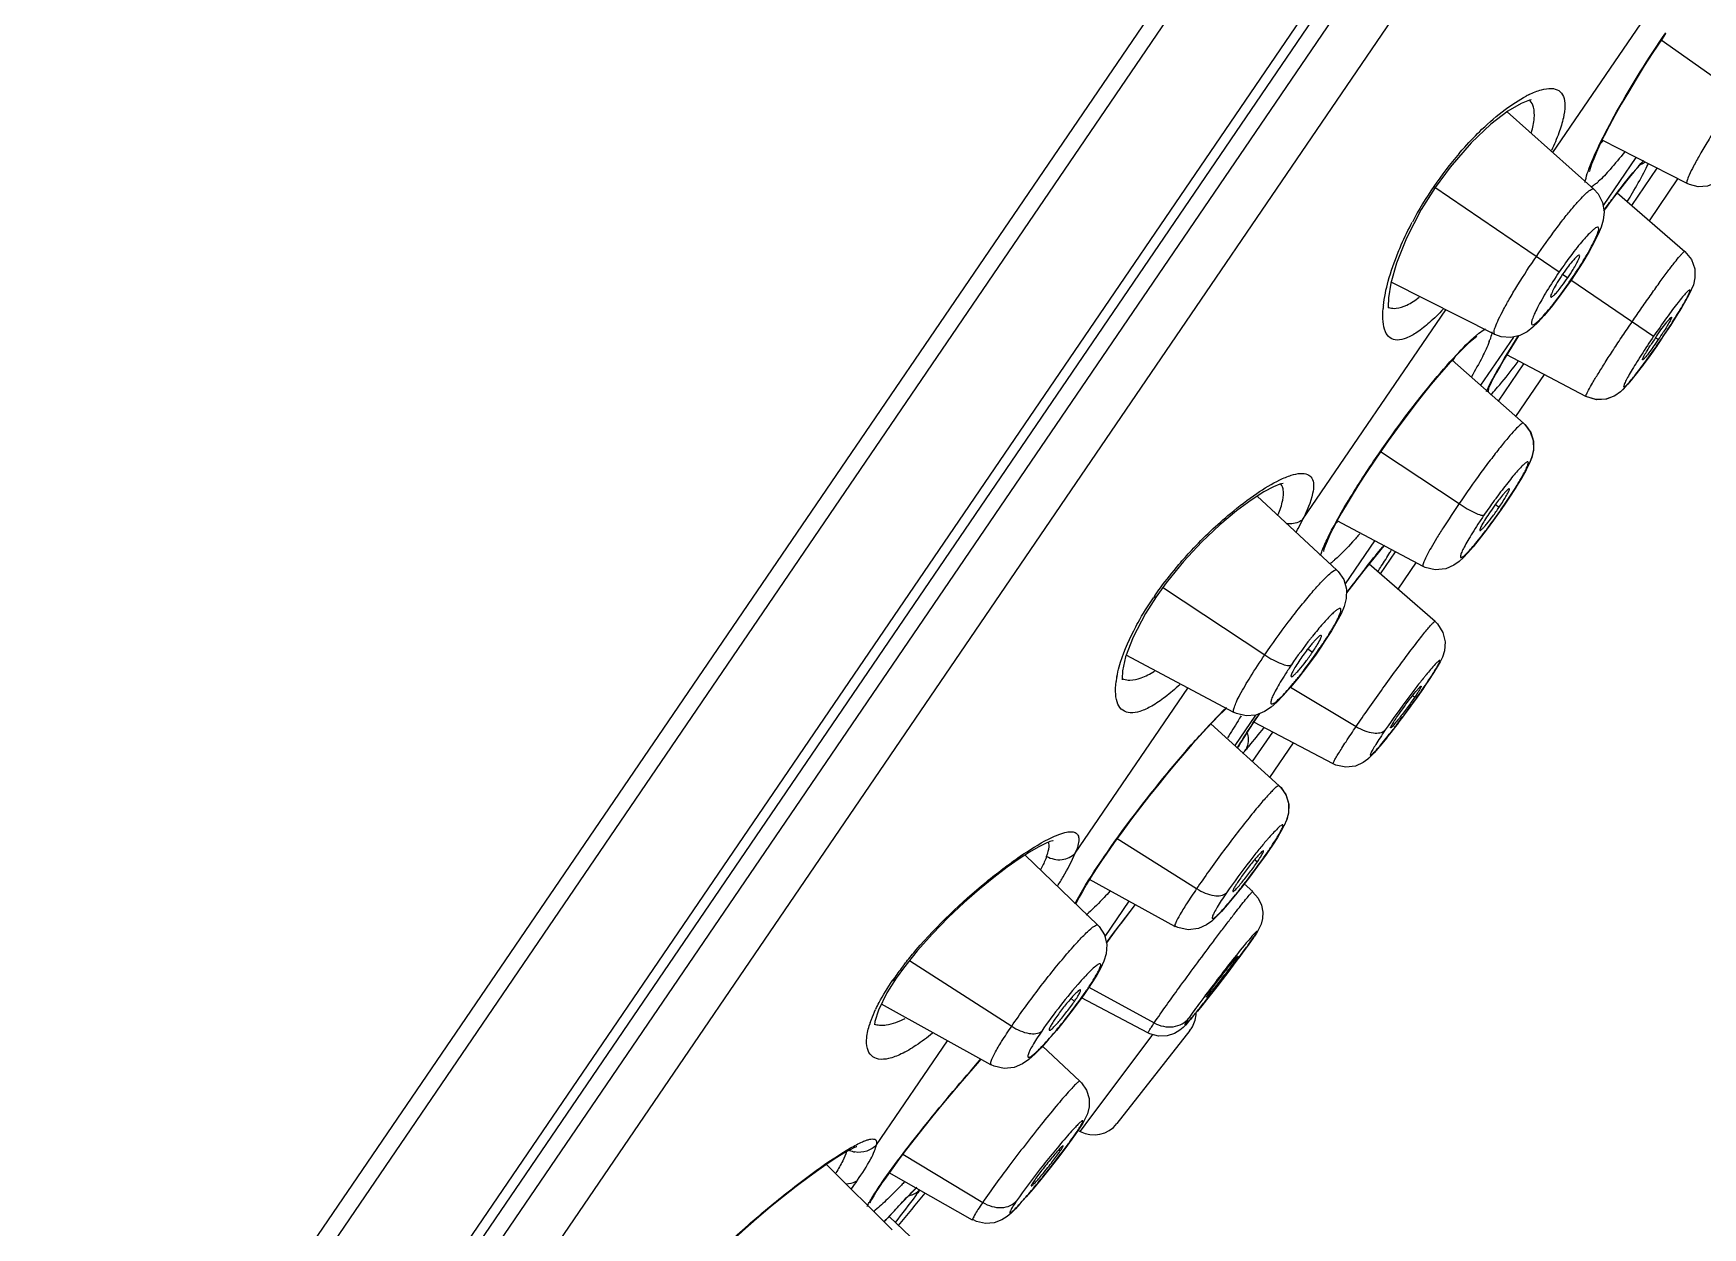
# Model space of a CAD drawing. Extents: x 0 to 1693, y 0 to 1240.
# Drawn here: x 201.47 to 229.93, y 627.68 to 648.04 of the extents above; entities that cross this region are included whole.
import ezdxf

# ---------------------------------------------------------------- set-up
doc = ezdxf.new("R2010")
doc.units = 0
doc.header["$LTSCALE"] = 14
doc.header["$MEASUREMENT"] = 0
doc.layers.add('DEF_LAYER_ASSEM_MEMBER', color=7, linetype='CONTINUOUS')

msp = doc.modelspace()

# ---------------------------------------------------------------- linework, layer by layer
at = {"layer": 'DEF_LAYER_ASSEM_MEMBER', "color": 9, "linetype": 'Continuous'}
for p, q in [((200.548, 615.22), (244.396, 679.564)), ((199.857, 617.545), (241.979, 679.357)), ((241.171, 678.677), (198.019, 615.369)), ((201.782, 616.233), (243.905, 678.045)), ((244.342, 677.207), (202.722, 616.133)), ((227.377, 646.01), (229.811, 649.581)), ((229.222, 647.932), (230.539, 647.01)), ((228.793, 645.93), (228.233, 645.108)), ((225.348, 645.432), (227.486, 643.975)), ((227.545, 643.935), (227.632, 643.876)), ((227.686, 643.839), (229.096, 642.878)), ((223.118, 639.759), (225.552, 643.332)), ((226.705, 642.866), (226.145, 642.044)), ((229.129, 642.856), (229.178, 642.822)), ((229.207, 642.802), (229.208, 642.802)), ((224.439, 640.913), (225.779, 640.024)), ((224.354, 640.793), (224.363, 640.799)), ((226.398, 640.007), (226.461, 639.962)), ((226.555, 640.011), (226.561, 640.016)), ((224.337, 639.392), (223.835, 638.655)), ((224.151, 638.885), (224.17, 638.909)), ((220.723, 638.599), (222.467, 637.445)), ((220.615, 638.436), (220.569, 638.42)), ((223.203, 637.548), (223.279, 637.489)), ((223.412, 637.569), (223.424, 637.579)), ((219.236, 634.063), (221.155, 636.88)), ((222.907, 636.895), (224.025, 636.223)), ((225.199, 636.921), (225.209, 636.934)), ((224.988, 636.751), (225.023, 636.724)), ((222.31, 636.416), (221.958, 635.9)), ((219.95, 634.313), (221.305, 633.459)), ((222.532, 634.107), (222.547, 634.125)), ((219.704, 633.969), (219.719, 633.991)), ((219.704, 633.969), (219.723, 633.99)), ((222.293, 633.953), (222.34, 633.915)), ((220.15, 633.247), (219.74, 632.645)), ((219.767, 632.537), (219.855, 632.654)), ((219.855, 632.654), (219.89, 632.7)), ((219.89, 632.7), (219.982, 632.823)), ((222.265, 632.615), (222.282, 632.638)), ((216.41, 632.234), (218.152, 631.113)), ((221.97, 632.269), (221.98, 632.26)), ((216.116, 631.886), (216.182, 631.931)), ((219.466, 631.777), (220.581, 631.168)), ((221.808, 631.995), (221.818, 632.007)), ((219.165, 631.587), (219.223, 631.537)), ((219.43, 631.725), (219.45, 631.748)), ((220.478, 630.863), (220.542, 630.95)), ((220.542, 630.95), (220.558, 630.97)), ((215.846, 629.089), (217.056, 630.865)), ((219.467, 629.514), (220.478, 630.863)), ((219.357, 629.368), (219.467, 629.514)), ((219.252, 629.295), (219.274, 629.323)), ((219.32, 629.318), (219.357, 629.368)), ((216.296, 628.93), (217.658, 628.108)), ((218.964, 629), (218.981, 628.985)), ((215.913, 628.406), (215.941, 628.44)), ((215.979, 627.776), (216.014, 627.815))]:
    msp.add_line(p, q, dxfattribs=at)
at = {"layer": 'DEF_LAYER_ASSEM_MEMBER', "color": 7, "linetype": 'Continuous'}
for p, q in [((200.902, 615.435), (244.326, 679.156)), ((226.597, 646.705), (228.075, 645.388)), ((226.323, 646.495), (225.986, 646.176)), ((225.986, 646.176), (225.628, 645.764)), ((229.665, 645.484), (228.218, 646.225)), ((225.628, 645.764), (225.372, 645.416)), ((228.723, 645.11), (229.155, 645.745)), ((225.372, 645.416), (225.134, 645.038)), ((229.024, 644.85), (229.51, 645.563)), ((228.475, 645.324), (229.63, 644.326)), ((225.134, 645.038), (224.883, 644.552)), ((227.889, 644.145), (227.764, 643.949)), ((226.387, 642.91), (224.62, 643.804)), ((227.612, 643.727), (227.476, 643.54)), ((227.688, 643.837), (227.612, 643.727)), ((227.764, 643.949), (227.688, 643.837)), ((229.267, 642.889), (229.208, 642.802)), ((229.381, 643.062), (229.267, 642.889)), ((229.154, 642.723), (229.029, 642.545)), ((229.208, 642.802), (229.149, 642.715)), ((225.66, 642.471), (226.879, 641.396)), ((226.45, 641.774), (226.882, 642.409)), ((227.943, 641.852), (226.592, 642.562)), ((228.923, 642.4), (228.818, 642.26)), ((229.035, 642.553), (228.918, 642.392)), ((226.748, 641.511), (227.234, 642.224)), ((228.662, 642.067), (228.593, 641.991)), ((228.736, 642.156), (228.658, 642.062)), ((228.823, 642.267), (228.732, 642.15)), ((224.416, 640.876), (224.363, 640.799)), ((224.329, 640.749), (224.202, 640.558)), ((224.363, 640.799), (224.329, 640.749)), ((226.921, 640.594), (226.841, 640.453)), ((226.746, 640.298), (226.629, 640.117)), ((226.844, 640.458), (226.744, 640.295)), ((222.339, 640.153), (223.697, 638.891)), ((226.561, 640.016), (226.496, 639.922)), ((226.63, 640.119), (226.561, 640.016)), ((225.166, 638.951), (223.701, 639.731)), ((226.367, 639.74), (226.24, 639.57)), ((226.496, 639.922), (226.367, 639.74)), ((224.42, 639.214), (224.154, 638.886)), ((224.499, 639.306), (224.42, 639.214)), ((224.441, 638.827), (224.696, 639.201)), ((221.084, 639.04), (220.786, 638.674)), ((224.154, 638.886), (223.858, 638.505)), ((224.244, 638.997), (225.374, 638.021)), ((224.742, 638.567), (225.056, 639.027)), ((225.166, 638.951), (225.166, 638.951)), ((220.786, 638.674), (220.615, 638.436)), ((220.615, 638.436), (220.433, 638.149)), ((220.433, 638.149), (220.222, 637.746)), ((223.341, 637.46), (223.193, 637.256)), ((223.424, 637.579), (223.341, 637.46)), ((223.493, 637.682), (223.424, 637.579)), ((221.942, 636.461), (220.105, 637.439)), ((223.193, 637.256), (223.047, 637.067)), ((225.173, 636.88), (225.063, 636.724)), ((225.209, 636.934), (225.168, 636.873)), ((225.068, 636.731), (224.953, 636.571)), ((221.81, 636.531), (221.775, 636.499)), ((221.944, 636.462), (221.943, 636.463)), ((224.847, 636.426), (224.735, 636.278)), ((224.958, 636.578), (224.843, 636.421)), ((221.55, 636.271), (222.713, 635.214)), ((222.26, 635.626), (222.602, 636.128)), ((223.632, 635.586), (222.278, 636.298)), ((224.545, 636.032), (224.46, 635.927)), ((224.638, 636.15), (224.542, 636.028)), ((224.739, 636.283), (224.634, 636.146)), ((222.555, 635.357), (222.954, 635.943)), ((224.332, 635.777), (224.276, 635.718)), ((224.392, 635.846), (224.33, 635.775)), ((224.463, 635.93), (224.39, 635.843)), ((224.276, 635.718), (224.22, 635.665)), ((222.682, 634.332), (222.596, 634.199)), ((222.749, 634.443), (222.681, 634.33)), ((218.381, 634.032), (219.619, 632.836)), ((219.762, 634.047), (219.723, 633.99)), ((222.547, 634.125), (222.478, 634.026)), ((222.596, 634.198), (222.547, 634.125)), ((219.695, 633.949), (219.592, 633.794)), ((219.723, 633.99), (219.695, 633.949)), ((222.344, 633.84), (222.206, 633.654)), ((222.478, 634.026), (222.344, 633.84)), ((220.936, 632.814), (219.48, 633.617)), ((222.07, 633.478), (221.942, 633.319)), ((222.206, 633.654), (222.07, 633.478)), ((222.116, 633.538), (222.263, 633.411)), ((220.26, 633.187), (219.93, 632.754)), ((221.942, 633.319), (221.828, 633.183)), ((222.258, 633.406), (222.259, 633.406)), ((219.93, 632.754), (219.767, 632.536)), ((220.936, 632.814), (220.937, 632.813)), ((222.282, 632.638), (222.261, 632.608)), ((216.543, 632.401), (216.307, 632.105)), ((222.08, 632.357), (221.93, 632.156)), ((222.112, 632.4), (222.024, 632.28)), ((216.307, 632.105), (216.182, 631.931)), ((216.182, 631.931), (216.025, 631.681)), ((216.182, 631.931), (216.182, 631.931)), ((219.509, 631.836), (219.45, 631.748)), ((216.025, 631.681), (215.879, 631.385)), ((217.799, 630.452), (215.932, 631.491)), ((219.368, 631.63), (219.218, 631.425)), ((220.476, 630.998), (219.342, 631.595)), ((219.45, 631.748), (219.368, 631.63)), ((219.45, 631.748), (219.45, 631.748)), ((221.471, 631.561), (221.391, 631.462)), ((215.819, 631.192), (215.811, 631.136)), ((215.879, 631.385), (215.819, 631.192)), ((219.065, 631.226), (218.915, 631.042)), ((219.218, 631.425), (219.065, 631.226)), ((218.915, 631.042), (218.776, 630.879)), ((221.191, 631.039), (219.947, 629.452)), ((218.677, 630.771), (219.316, 630.176)), ((217.625, 630.548), (217.561, 630.475)), ((217.803, 630.457), (217.802, 630.458)), ((219.316, 630.176), (219.316, 630.176)), ((219.205, 629.224), (219.074, 629.045)), ((219.274, 629.324), (219.205, 629.224)), ((219.274, 629.323), (219.274, 629.324)), ((219.282, 629.338), (219.32, 629.318)), ((219.074, 629.045), (218.932, 628.857)), ((214.996, 628.757), (216.116, 627.638)), ((217.486, 627.808), (216.064, 628.615)), ((218.516, 628.339), (218.399, 628.201)), ((218.647, 628.497), (218.516, 628.339)), ((216.14, 627.95), (215.979, 627.775)), ((216.062, 627.866), (217.098, 626.885)), ((217.554, 627.785), (217.49, 627.815))]:
    msp.add_line(p, q, dxfattribs=at)
for points in [[(229.3, 648.044), (229.239, 647.953), (229.085, 647.72), (228.937, 647.489), (228.797, 647.263), (228.666, 647.044), (228.545, 646.837), (228.436, 646.642), (228.338, 646.461), (228.254, 646.297), (228.181, 646.149), (228.121, 646.019), (228.074, 645.907), (228.037, 645.814), (228.013, 645.742), (228, 645.694), (227.998, 645.687)], [(227.002, 646.914), (227.01, 646.913), (226.978, 646.906), (226.835, 646.849), (226.612, 646.717), (226.323, 646.495)], [(230.764, 646.185), (230.64, 646.012), (230.528, 645.864), (230.43, 645.742), (230.342, 645.645), (230.258, 645.566), (230.152, 645.493), (230.012, 645.44), (229.858, 645.429), (229.706, 645.465), (229.665, 645.484)], [(228.905, 645.838), (228.905, 645.838), (228.891, 645.825), (228.861, 645.794), (228.818, 645.748), (228.765, 645.687), (228.704, 645.613), (228.633, 645.527), (228.555, 645.428), (228.469, 645.317), (228.375, 645.193), (228.274, 645.058), (228.246, 645.021)], [(228.076, 645.388), (228.15, 645.306), (228.225, 645.157), (228.25, 645.001), (228.236, 644.86), (228.201, 644.742), (228.152, 644.622), (228.084, 644.485), (227.996, 644.325), (227.889, 644.145)], [(224.883, 644.552), (224.713, 644.128), (224.615, 643.785), (224.574, 643.534), (224.572, 643.38), (224.575, 643.357)], [(229.63, 644.327), (229.741, 644.189), (229.798, 644.029), (229.801, 643.876), (229.773, 643.757), (229.738, 643.671), (229.696, 643.584), (229.64, 643.484), (229.57, 643.363), (229.483, 643.222), (229.381, 643.062)], [(227.476, 643.54), (227.349, 643.374), (227.232, 643.234), (227.129, 643.12), (227.036, 643.031), (226.939, 642.956), (226.815, 642.891), (226.662, 642.856), (226.495, 642.869), (226.387, 642.91)], [(226.079, 642.873), (226.084, 642.875), (226.082, 642.874), (226.052, 642.852), (226.002, 642.812), (225.937, 642.754), (225.859, 642.68), (225.77, 642.589), (225.669, 642.481), (225.557, 642.357), (225.436, 642.217), (225.306, 642.061), (225.168, 641.891), (225.024, 641.707), (224.875, 641.512), (224.722, 641.307), (224.569, 641.094), (224.416, 640.876)], [(226.791, 642.885), (226.719, 642.769), (226.628, 642.621), (226.547, 642.487), (226.477, 642.366), (226.416, 642.259), (226.365, 642.167), (226.325, 642.09), (226.296, 642.03), (226.278, 641.99), (226.275, 641.982)], [(228.598, 641.995), (228.531, 641.931), (228.433, 641.862), (228.293, 641.807), (228.123, 641.797), (227.943, 641.852)], [(228.282, 641.804), (228.112, 641.798), (227.943, 641.852)], [(228.593, 641.991), (228.526, 641.927), (228.425, 641.857), (228.282, 641.804)], [(226.879, 641.396), (226.912, 641.364), (227.001, 641.235), (227.047, 641.088), (227.048, 640.938), (227.02, 640.813), (226.977, 640.706)], [(226.879, 641.396), (226.903, 641.373), (226.994, 641.248), (227.044, 641.102), (227.049, 640.949), (227.022, 640.821), (226.979, 640.712), (226.918, 640.589)], [(222.782, 640.37), (222.779, 640.37), (222.726, 640.357), (222.615, 640.312), (222.448, 640.223), (222.235, 640.086), (221.982, 639.899)], [(224.202, 640.558), (224.082, 640.373), (223.971, 640.195), (223.869, 640.026), (223.777, 639.869), (223.697, 639.724), (223.628, 639.594), (223.572, 639.479), (223.528, 639.383), (223.496, 639.305), (223.476, 639.248), (223.467, 639.215), (223.466, 639.21)], [(221.982, 639.899), (221.699, 639.661), (221.394, 639.373), (221.084, 639.04)], [(226.24, 639.57), (226.123, 639.418), (226.018, 639.29), (225.928, 639.187), (225.852, 639.107), (225.779, 639.04), (225.692, 638.975), (225.551, 638.912), (225.371, 638.893), (225.199, 638.936), (225.166, 638.951)], [(223.698, 638.891), (223.72, 638.869), (223.815, 638.73), (223.86, 638.566), (223.855, 638.405), (223.819, 638.272), (223.767, 638.148), (223.696, 638.013), (223.605, 637.858), (223.493, 637.682)], [(225.369, 638.016), (225.412, 637.974), (225.505, 637.829), (225.543, 637.668), (225.531, 637.513), (225.495, 637.406), (225.456, 637.326), (225.408, 637.241), (225.344, 637.138)], [(220.222, 637.746), (220.094, 637.412), (220.041, 637.174), (220.036, 637.039), (220.038, 637.02)], [(223.047, 637.067), (222.909, 636.898), (222.782, 636.754), (222.672, 636.641), (222.573, 636.552), (222.464, 636.477), (222.315, 636.417), (222.147, 636.403), (221.984, 636.443), (221.944, 636.462)], [(225.344, 637.138), (225.26, 637.009), (225.209, 636.934)], [(221.775, 636.499), (221.686, 636.411), (221.586, 636.309), (221.477, 636.193), (221.358, 636.064), (221.231, 635.922), (221.096, 635.768), (220.955, 635.602), (220.809, 635.426), (220.658, 635.241), (220.504, 635.048), (220.35, 634.85), (220.197, 634.648), (220.046, 634.446), (219.9, 634.244), (219.762, 634.047)], [(222.376, 636.447), (222.279, 636.301), (222.195, 636.17), (222.122, 636.055)], [(222.122, 636.055), (222.061, 635.956), (222.013, 635.874), (222.004, 635.859)], [(224.144, 635.609), (224.015, 635.55), (223.85, 635.528), (223.681, 635.563), (223.632, 635.586)], [(224.277, 635.719), (224.221, 635.666), (224.142, 635.608)], [(222.713, 635.214), (222.745, 635.182), (222.833, 635.05), (222.876, 634.899), (222.872, 634.748), (222.84, 634.628), (222.798, 634.534)], [(222.713, 635.214), (222.736, 635.192), (222.826, 635.064), (222.873, 634.915), (222.874, 634.76), (222.842, 634.635), (222.8, 634.539), (222.747, 634.44)], [(218.853, 634.277), (218.857, 634.277), (218.851, 634.275), (218.803, 634.26), (218.719, 634.225), (218.602, 634.166), (218.456, 634.081), (218.28, 633.967), (218.077, 633.823), (217.85, 633.65), (217.603, 633.449), (217.342, 633.22), (217.072, 632.967), (216.802, 632.691), (216.543, 632.401)], [(219.592, 633.794), (219.501, 633.652), (219.423, 633.525), (219.357, 633.412), (219.304, 633.315), (219.262, 633.234), (219.245, 633.198)], [(221.828, 633.183), (221.729, 633.071), (221.643, 632.981), (221.565, 632.907), (221.473, 632.839), (221.336, 632.777), (221.161, 632.756), (220.985, 632.797), (220.94, 632.819)], [(222.259, 633.406), (222.355, 633.294), (222.409, 633.179), (222.432, 633.059), (222.427, 632.947), (222.403, 632.853), (222.374, 632.787)], [(219.619, 632.837), (219.643, 632.812), (219.733, 632.672), (219.774, 632.509), (219.764, 632.347), (219.725, 632.22), (219.672, 632.107), (219.601, 631.983), (219.509, 631.836)], [(222.261, 632.608), (222.193, 632.511), (222.08, 632.357)], [(222.374, 632.787), (222.349, 632.742), (222.324, 632.701), (222.291, 632.651), (222.282, 632.638)], [(222.258, 632.604), (222.252, 632.595), (222.173, 632.484)], [(221.93, 632.156), (221.835, 632.03), (221.74, 631.906), (221.647, 631.785)], [(221.647, 631.785), (221.556, 631.67), (221.471, 631.561)], [(221.391, 631.462), (221.318, 631.372), (221.254, 631.294), (221.199, 631.229), (221.153, 631.176), (221.113, 631.133), (221.074, 631.093), (221.02, 631.046)], [(221.02, 631.046), (220.929, 630.99), (220.801, 630.948), (220.657, 630.943), (220.51, 630.981), (220.476, 630.998)], [(218.776, 630.879), (218.652, 630.744), (218.544, 630.634), (218.445, 630.545), (218.338, 630.471), (218.193, 630.41), (218.023, 630.392), (217.855, 630.432), (217.803, 630.457)], [(217.561, 630.475), (217.417, 630.309), (217.269, 630.136), (217.117, 629.956), (216.964, 629.771), (216.809, 629.583), (216.656, 629.393), (216.506, 629.203), (216.361, 629.015), (216.223, 628.833), (216.096, 628.66)], [(219.316, 630.176), (219.343, 630.148), (219.428, 630.021), (219.471, 629.881), (219.472, 629.74), (219.443, 629.62), (219.406, 629.537), (219.364, 629.461)], [(219.364, 629.461), (219.307, 629.372), (219.274, 629.323)], [(215.51, 629.055), (215.512, 629.056), (215.502, 629.053), (215.459, 629.036), (215.388, 629), (215.29, 628.946), (215.169, 628.872), (215.026, 628.778), (214.862, 628.664), (214.678, 628.53), (214.477, 628.378), (214.262, 628.209), (214.036, 628.026), (213.803, 627.829), (213.564, 627.619), (213.323, 627.398), (213.085, 627.167), (212.857, 626.931)], [(216.096, 628.66), (215.981, 628.498), (215.941, 628.44)], [(218.932, 628.857), (218.787, 628.672), (218.647, 628.497)], [(215.941, 628.44), (215.924, 628.416), (215.854, 628.309)], [(216.525, 628.353), (216.495, 628.323), (216.444, 628.272), (216.383, 628.209)], [(215.763, 628.156), (215.739, 628.111), (215.731, 628.094)], [(215.854, 628.309), (215.801, 628.223), (215.763, 628.156)], [(216.383, 628.209), (216.311, 628.134), (216.23, 628.048), (216.14, 627.95)], [(218.399, 628.201), (218.299, 628.088), (218.215, 627.998), (218.143, 627.927)], [(218.143, 627.927), (218.073, 627.867), (217.982, 627.809), (217.854, 627.762), (217.708, 627.75), (217.554, 627.785)]]:
    msp.add_lwpolyline(points, dxfattribs=at)
at = {"layer": 'DEF_LAYER_ASSEM_MEMBER', "color": 9, "linetype": 'Continuous'}
for centre, radius, start, end in [((227.809, 645.298), 1.896, 116.7192, 117.7721), ((227.76, 645.394), 1.788, 116.1045, 116.7149), ((230.398, 642.008), 6.101, 139.2024, 145.86), ((226.016, 648.254), 3.014, 316.1383, 317.337), ((228.707, 646.169), 0.398, 297.4189, 306.8292), ((230.363, 641.997), 6.079, 145.59, 152.2636), ((227.467, 646.265), 1.014, 309.7281, 310.164), ((227.333, 646.423), 1.222, 310.2121, 312.178), ((226.293, 643.198), 1.816, 174.5524, 175.0737), ((226.387, 643.189), 1.91, 173.6447, 174.5492), ((225.119, 643.234), 1.256, 339.2357, 340.9457), ((223.016, 643.754), 2.959, 334.1377, 335.3454), ((225.891, 642.037), 0.398, 344.6126, 354.0422), ((234.827, 633.952), 10.435, 144.0578, 145.7245), ((234.521, 634.175), 10.056, 143.709, 144.0605), ((221.558, 641.947), 3.097, 313.2091, 313.9105), ((217.892, 643.326), 7.88, 328.3572, 328.7985), ((248.762, 619.454), 31.356, 141.7076, 142.5672), ((225.302, 635.21), 5.719, 145.4687, 145.8576), ((229.172, 633.069), 7.534, 141.4302, 141.8804), ((229.814, 632.569), 8.347, 141.8991, 145.6864), ((217.089, 641.878), 7.652, 325.7266, 325.846), ((221.433, 636.796), 1.513, 170.8414, 172.6783), ((221.559, 636.776), 1.641, 169.7222, 170.8509), ((240.644, 624.23), 21.978, 146.2841, 146.4403), ((226.709, 633.094), 5.461, 149.3853, 149.5975), ((217.691, 639.693), 5.897, 318.2458, 318.8158), ((216.169, 638.444), 7.7, 325.7263, 325.9139), ((287.273, 581.863), 84.41, 142.55189, 142.86374), ((217.59, 635.095), 2.776, 311.3461, 312.2372), ((217.394, 635.311), 3.068, 312.2251, 312.3919), ((220.464, 628.926), 5.259, 142.266, 144.9639), ((219.982, 629.266), 4.67, 144.9809, 145.8754), ((223.012, 628.591), 4.939, 137.1159, 138.3757), ((214.468, 635.107), 6.005, 325.7252, 326.0331), ((217.295, 630.645), 1.642, 161.2263, 162.1139), ((215.552, 629.376), 0.415, 246.3857, 259.4941), ((208.844, 633.047), 8.088, 324.4217, 325.6673), ((222.243, 624.095), 7.659, 145.4542, 145.7432), ((219.581, 625.252), 4.357, 134.3627, 135.3269), ((214.911, 629.107), 1.454, 307.5638, 308.9297), ((242.237, 603.913), 35.482, 137.3806, 137.6515)]:
    msp.add_arc(centre, radius, start, end, dxfattribs=at)
at = {"layer": 'DEF_LAYER_ASSEM_MEMBER', "color": 7, "linetype": 'Continuous'}
for centre, radius, start, end in [((224.865, 645.765), 3.35, 325.6863, 328.5427), ((224.866, 645.758), 3.345, 322.8799, 325.769), ((235.418, 638.592), 7.598, 145.8694, 146.9481), ((237.494, 637.193), 10.101, 145.6593, 145.9109), ((224.4, 646.079), 5.783, 325.7233, 327.198), ((224.417, 646.067), 5.762, 324.1022, 325.7291), ((229.924, 637.415), 4.378, 143.5546, 145.7033), ((219.553, 629.761), 0.5, 242.2373, 321.8495), ((138.73, 691.326), 100.26, 320.6185, 321.02684)]:
    msp.add_arc(centre, radius, start, end, dxfattribs=at)
at = {"layer": 'DEF_LAYER_ASSEM_MEMBER', "color": 9, "linetype": 'Continuous'}
for points, start_tangent, end_tangent in [([(185.492, 632.363), (187.488, 635.315), (189.708, 638.704), (192.129, 642.464), (194.811, 646.469), (197.772, 650.606), (200.978, 654.791), (204.348, 658.971), (207.795, 663.101), (214.664, 670.973), (221.094, 677.945), (230.59, 687.88)], (0.544815, 0.838556), (0.694865, 0.71914)), ([(221.884, 680.916), (212.408, 670.963), (203.434, 660.578), (199.137, 655.232), (195.015, 649.75), (191.138, 644.083), (187.523, 638.239)], (-0.70516, -0.709048), (-0.509047, -0.860738)), ([(227.978, 645.691), (228.162, 646.125), (228.465, 646.704), (229.303, 648.054)], (0.324383, 0.945926), (0.562885, 0.826535)), ([(226.169, 646.408), (226.567, 646.746), (226.925, 646.975)], (0.723808, 0.690001), (0.884861, 0.465856)), ([(226.973, 647), (227.183, 647.082), (227.354, 647.105), (227.48, 647.067), (227.557, 646.969), (227.582, 646.813), (227.557, 646.605), (227.48, 646.349), (227.355, 646.048)], (0.89801, 0.439975), (-0.420288, -0.907391)), ([(227.047, 646.785), (227.035, 646.822), (226.975, 646.911)], (-0.26672, 0.963774), (-0.731923, 0.681387)), ([(230.539, 647.01), (230.183, 646.467), (230.023, 646.209), (229.885, 645.975), (229.776, 645.778), (229.701, 645.626), (229.663, 645.525), (229.659, 645.497), (229.665, 645.484)], (-0.563198, -0.826322), (0.889601, -0.456739)), ([(227.014, 646.354), (227.061, 646.598), (227.047, 646.785)], (0.273499, 0.961872), (-0.26672, 0.963774)), ([(225.78, 645.997), (225.877, 646.106), (226.169, 646.408)], (0.652002, 0.758217), (0.723808, 0.690001)), ([(228.603, 646.023), (228.353, 645.723), (228.153, 645.517)], (-0.621742, -0.783222), (-0.741652, -0.670785)), ([(228.248, 645.026), (228.405, 645.236), (228.793, 645.725)], (0.594455, 0.804129), (0.648736, 0.761013)), ([(228.793, 645.725), (228.832, 645.77), (228.931, 645.877)], (0.648736, 0.761013), (0.706724, 0.70749)), ([(228.93, 645.668), (228.954, 645.714), (229.01, 645.83)], (0.464593, 0.885525), (0.395079, 0.918647)), ([(227.929, 645.499), (227.935, 645.538), (227.978, 645.691)], (0.098955, 0.995092), (0.324383, 0.945926)), ([(228.116, 645.485), (228.093, 645.466), (228.032, 645.426)], (-0.769111, -0.639115), (-0.874263, -0.485452)), ([(228.653, 645.183), (228.736, 645.322), (228.93, 645.668)], (0.516722, 0.856153), (0.464593, 0.885525)), ([(227.098, 644.24), (227.433, 644.71), (227.59, 644.915), (227.734, 645.09), (227.858, 645.23), (227.96, 645.329), (228.034, 645.384), (228.075, 645.388)], (0.562882, 0.826537), (0.759969, -0.649959)), ([(224.741, 644.311), (224.794, 644.437), (224.981, 644.825)], (0.377339, 0.926075), (0.467365, 0.884064)), ([(227.686, 643.839), (227.895, 644.163), (227.984, 644.313), (228.057, 644.447), (228.112, 644.561), (228.147, 644.649), (228.157, 644.682), (228.16, 644.708), (228.152, 644.737), (228.121, 644.733), (228.07, 644.698), (228.001, 644.634), (227.915, 644.541), (227.818, 644.424), (227.711, 644.288), (227.486, 643.975)], (0.563141, 0.826361), (-0.563138, -0.826363)), ([(224.489, 643.401), (224.572, 643.818), (224.741, 644.311)], (0.11061, 0.993864), (0.377339, 0.926075)), ([(228.731, 643.127), (228.896, 643.368), (229.058, 643.599), (229.209, 643.81), (229.344, 643.993), (229.457, 644.14), (229.544, 644.247), (229.577, 644.284), (229.603, 644.31), (229.62, 644.325), (229.63, 644.327)], (0.562511, 0.82679), (0.761827, -0.647781)), ([(226.387, 642.91), (226.376, 642.95), (226.399, 643.039), (226.454, 643.17), (226.539, 643.337), (226.649, 643.534), (226.782, 643.756), (227.098, 644.24)], (-0.885003, 0.465586), (0.563776, 0.825928)), ([(227.486, 643.975), (227.277, 643.652), (227.189, 643.502), (227.117, 643.369), (227.062, 643.256), (227.027, 643.167), (227.013, 643.107), (227.021, 643.077), (227.051, 643.08), (227.073, 643.093), (227.101, 643.114), (227.17, 643.178), (227.255, 643.271), (227.354, 643.388), (227.461, 643.526), (227.686, 643.839)], (-0.563138, -0.826363), (0.563141, 0.826361)), ([(224.706, 643.356), (224.888, 643.411), (225.1, 643.545)], (0.995654, 0.093129), (0.795194, 0.606355)), ([(229.207, 642.802), (229.419, 643.122), (229.511, 643.268), (229.589, 643.398), (229.65, 643.506), (229.693, 643.589), (229.715, 643.644), (229.715, 643.667), (229.707, 643.667), (229.694, 643.659), (229.675, 643.643), (229.652, 643.62), (229.59, 643.55), (229.512, 643.453), (229.419, 643.333), (229.316, 643.193), (229.096, 642.878)], (0.563138, 0.826363), (-0.56314, -0.826362)), ([(225.509, 643.339), (225.274, 643.112), (225.063, 642.946), (224.878, 642.846), (224.724, 642.814), (224.604, 642.851), (224.523, 642.956), (224.483, 643.126), (224.484, 643.354)], (-0.691238, -0.722627), (0.085846, 0.996308)), ([(224.567, 643.377), (224.598, 643.365), (224.706, 643.356)], (0.902351, -0.431002), (0.995654, 0.093129)), ([(224.354, 640.793), (225.304, 642.067), (225.733, 642.561), (226.07, 642.891)], (0.562997, 0.826459), (0.762135, 0.647418)), ([(226.07, 642.891), (226.116, 642.929), (226.23, 643.006)], (0.762135, 0.647418), (0.892551, 0.450947)), ([(226.338, 642.954), (226.335, 642.928), (226.307, 642.824)], (-0.058449, -0.99829), (-0.325834, -0.945427)), ([(226.337, 642.122), (226.423, 642.277), (226.787, 642.882)], (0.471565, 0.881831), (0.531003, 0.84737)), ([(227.943, 641.852), (227.942, 641.861), (227.948, 641.883), (227.963, 641.916), (227.986, 641.96), (228.053, 642.08), (228.15, 642.239), (228.271, 642.432), (228.411, 642.65), (228.567, 642.885), (228.731, 643.127)], (-0.881899, 0.471439), (0.563297, 0.826255)), ([(229.096, 642.878), (228.884, 642.558), (228.791, 642.411), (228.713, 642.281), (228.651, 642.173), (228.609, 642.09), (228.596, 642.059), (228.588, 642.036), (228.585, 642.021), (228.588, 642.013), (228.61, 642.023), (228.653, 642.063), (228.714, 642.133), (228.793, 642.23), (228.885, 642.35), (228.987, 642.489), (229.207, 642.802)], (-0.56314, -0.826362), (0.563138, 0.826363)), ([(226.294, 642.789), (226.176, 642.528), (225.989, 642.187)], (-0.353903, -0.935282), (-0.501665, -0.865062)), ([(226.436, 642.009), (226.511, 642.097), (226.789, 642.448)], (0.655117, 0.755527), (0.607851, 0.794051)), ([(226.244, 641.935), (226.262, 641.975), (226.337, 642.122)], (0.400065, 0.916487), (0.471565, 0.881831)), ([(226.316, 641.878), (226.342, 641.905), (226.436, 642.009)], (0.710623, 0.703573), (0.655117, 0.755527)), ([(226.879, 641.396), (226.865, 641.396), (226.84, 641.382), (226.76, 641.31), (226.645, 641.184), (226.502, 641.011), (226.335, 640.797), (226.153, 640.554), (225.779, 640.024)], (-0.75112, 0.660166), (-0.562988, -0.826465)), ([(223.528, 639.412), (223.866, 640.032), (224.354, 640.793)], (0.428651, 0.90347), (0.562973, 0.826475)), ([(226.555, 640.011), (226.733, 640.282), (226.807, 640.403), (226.868, 640.509), (226.915, 640.598), (226.946, 640.666), (226.959, 640.712), (226.956, 640.734), (226.947, 640.736), (226.934, 640.732), (226.918, 640.721), (226.897, 640.705), (226.844, 640.655), (226.777, 640.582), (226.698, 640.491), (226.61, 640.382), (226.415, 640.127)], (0.563137, 0.826364), (-0.591892, -0.806017)), ([(221.883, 639.859), (222.332, 640.199), (222.724, 640.429)], (0.76875, 0.63955), (0.900703, 0.434436)), ([(222.724, 640.429), (222.919, 640.508), (223.077, 640.54), (223.194, 640.524), (223.269, 640.461), (223.299, 640.351), (223.283, 640.197), (223.118, 639.759)], (0.900703, 0.434436), (-0.439028, -0.898473)), ([(222.782, 640.264), (222.775, 640.294), (222.736, 640.367)], (-0.171271, 0.985224), (-0.661006, 0.750381)), ([(222.696, 639.837), (222.773, 640.082), (222.782, 640.264)], (0.378958, 0.925414), (-0.171271, 0.985224)), ([(225.779, 640.024), (225.508, 639.613), (225.394, 639.432), (225.301, 639.273), (225.229, 639.142), (225.182, 639.044), (225.161, 638.979), (225.166, 638.951)], (-0.563198, -0.826322), (0.882527, -0.470262)), ([(225.779, 640.024), (225.918, 639.937), (226.052, 639.867), (226.152, 639.83), (226.205, 639.829)], (0.833367, -0.552721), (0.88727, 0.46125)), ([(226.205, 639.829), (226.1, 639.672), (226.007, 639.525), (225.928, 639.394), (225.866, 639.283), (225.824, 639.196), (225.803, 639.137), (225.801, 639.118), (225.804, 639.107), (225.813, 639.104), (225.827, 639.109), (225.847, 639.121), (225.871, 639.141), (225.935, 639.204), (226.016, 639.294), (226.112, 639.409), (226.217, 639.543), (226.329, 639.692), (226.555, 640.011)], (-0.563138, -0.826363), (0.563137, 0.826364)), ([(221.002, 638.986), (221.218, 639.228), (221.883, 639.859)], (0.647853, 0.761765), (0.76875, 0.63955)), ([(223.118, 639.759), (223.067, 639.721), (222.841, 639.682)], (-0.70923, -0.704977), (-0.992935, 0.118663)), ([(223.005, 639.542), (223.035, 639.598), (223.118, 639.759)], (0.477449, 0.87866), (0.440335, 0.897834)), ([(224.086, 639.51), (223.965, 639.372), (223.658, 639.064)], (-0.654618, -0.75596), (-0.752356, -0.658757)), ([(223.417, 639.142), (223.437, 639.2), (223.528, 639.412)], (0.30565, 0.952144), (0.428651, 0.90347)), ([(224.17, 638.909), (224.263, 639.025), (224.506, 639.318)], (0.621394, 0.783498), (0.650672, 0.759359)), ([(224.395, 638.87), (224.453, 638.958), (224.601, 639.192)], (0.54929, 0.835632), (0.52452, 0.851398)), ([(220.591, 638.452), (220.687, 638.587), (221.001, 638.984)], (0.566849, 0.823822), (0.650211, 0.759754)), ([(222.467, 637.445), (222.867, 638.002), (223.066, 638.26), (223.254, 638.488), (223.419, 638.675), (223.554, 638.81), (223.648, 638.883), (223.698, 638.891)], (0.562873, 0.826543), (0.735937, -0.67705)), ([(223.658, 639.064), (223.64, 639.048), (223.589, 639.006)], (-0.752356, -0.658757), (-0.791655, -0.610969)), ([(220.233, 637.857), (220.306, 637.995), (220.569, 638.42)], (0.452098, 0.891968), (0.564929, 0.825139)), ([(223.421, 637.582), (223.577, 637.821), (223.64, 637.928), (223.692, 638.022), (223.73, 638.1), (223.755, 638.163), (223.766, 638.207), (223.761, 638.231), (223.754, 638.236), (223.742, 638.236), (223.728, 638.231), (223.709, 638.221), (223.663, 638.186), (223.605, 638.133), (223.536, 638.062), (223.458, 637.976), (223.282, 637.766)], (0.561418, 0.827533), (-0.623497, -0.781825)), ([(224.025, 636.223), (224.23, 636.52), (224.454, 636.836), (224.681, 637.149), (224.895, 637.439), (225.083, 637.686), (225.163, 637.788), (225.232, 637.873), (225.287, 637.94), (225.329, 637.985), (225.356, 638.011), (225.369, 638.016)], (0.562414, 0.826856), (0.765312, -0.64366)), ([(219.945, 637.069), (219.984, 637.242), (220.232, 637.855)], (0.178321, 0.983972), (0.45549, 0.890241)), ([(222.92, 637.274), (222.818, 637.12), (222.73, 636.978), (222.659, 636.854), (222.607, 636.752), (222.589, 636.71), (222.577, 636.675), (222.57, 636.647), (222.569, 636.626), (222.573, 636.613), (222.584, 636.608), (222.599, 636.61), (222.621, 636.62), (222.678, 636.664), (222.755, 636.736), (222.848, 636.836), (222.953, 636.957), (223.066, 637.097), (223.184, 637.25), (223.412, 637.569)], (-0.563138, -0.826363), (0.563141, 0.826361)), ([(220.166, 637.015), (220.358, 637.054), (220.584, 637.166)], (0.999998, 0.001789), (0.850797, 0.525495)), ([(221.943, 636.463), (221.934, 636.493), (221.948, 636.556), (221.985, 636.647), (222.043, 636.764), (222.222, 637.07), (222.467, 637.445)], (-0.834626, 0.550817), (0.563799, 0.825912)), ([(222.467, 637.445), (222.608, 637.36), (222.747, 637.296), (222.856, 637.266), (222.92, 637.274)], (0.833964, -0.551819), (0.858195, 0.513324)), ([(225.332, 637.121), (225.392, 637.22), (225.415, 637.259), (225.433, 637.292), (225.444, 637.318), (225.451, 637.336), (225.452, 637.347), (225.447, 637.35), (225.436, 637.345), (225.42, 637.333), (225.399, 637.313), (225.372, 637.285), (225.219, 637.107)], (0.536768, 0.84373), (-0.631802, -0.77513)), ([(221.02, 636.937), (220.768, 636.725), (220.539, 636.572), (220.339, 636.482), (220.173, 636.458), (220.047, 636.5), (219.963, 636.606), (219.925, 636.771), (219.932, 636.989)], (-0.738187, -0.674597), (0.127173, 0.991881)), ([(220.03, 637.045), (220.061, 637.032), (220.166, 637.015)], (0.893105, -0.449848), (0.999998, 0.001789)), ([(224.521, 636.165), (224.432, 636.033), (224.36, 635.919), (224.307, 635.83), (224.288, 635.796), (224.275, 635.768), (224.267, 635.749), (224.265, 635.736), (224.269, 635.732), (224.279, 635.736), (224.294, 635.747), (224.315, 635.766), (224.34, 635.792), (224.371, 635.826), (224.447, 635.913), (224.538, 636.025), (224.642, 636.156), (224.753, 636.302), (224.985, 636.617), (225.199, 636.921)], (-0.56314, -0.826362), (0.563138, 0.826363)), ([(225.058, 636.904), (224.922, 636.724), (224.521, 636.165)], (-0.611382, -0.791335), (-0.56314, -0.826362)), ([(225.219, 637.107), (225.182, 637.061), (225.058, 636.904)], (-0.631802, -0.77513), (-0.611382, -0.791335)), ([(225.199, 636.921), (225.236, 636.975), (225.332, 637.121)], (0.563138, 0.826363), (0.536768, 0.84373)), ([(219.719, 633.991), (220.803, 635.425), (221.355, 636.067), (221.813, 636.546)], (0.564729, 0.825276), (0.721428, 0.69249)), ([(222.063, 636.408), (222.014, 636.323), (221.832, 636.03)], (-0.490806, -0.871269), (-0.541036, -0.840999)), ([(222.009, 635.875), (222.073, 635.981), (222.33, 636.379)], (0.50924, 0.860624), (0.552793, 0.833319)), ([(222.129, 635.809), (222.199, 635.891), (222.45, 636.197)], (0.657047, 0.75385), (0.624724, 0.780846)), ([(222.163, 636.113), (222.176, 636.069), (222.18, 635.935)], (0.322996, -0.9464), (-0.164188, -0.986429)), ([(223.632, 635.586), (223.633, 635.6), (223.649, 635.635), (223.679, 635.69), (223.724, 635.764), (223.782, 635.857), (223.852, 635.965), (224.025, 636.223)], (-0.87797, 0.478715), (0.563321, 0.826238)), ([(224.025, 636.223), (224.172, 636.151), (224.32, 636.114), (224.521, 636.165)], (0.857088, -0.51517), (0.667877, 0.744272)), ([(222.18, 635.935), (222.129, 635.809)], (-0.164188, -0.986429), (-0.571766, -0.820417)), ([(222.713, 635.214), (222.695, 635.212), (222.663, 635.191), (222.616, 635.149), (222.556, 635.087), (222.397, 634.908), (222.2, 634.668), (221.976, 634.383), (221.742, 634.073), (221.513, 633.757), (221.305, 633.459)], (-0.749152, 0.662398), (-0.562968, -0.826479)), ([(218.782, 634.304), (219.061, 634.415), (219.163, 634.429), (219.236, 634.414), (219.281, 634.371), (219.296, 634.298), (219.281, 634.195), (219.235, 634.063)], (0.892946, 0.450164), (-0.380843, -0.92464)), ([(222.664, 634.31), (222.724, 634.411), (222.746, 634.452), (222.762, 634.486), (222.773, 634.512), (222.778, 634.532), (222.777, 634.543), (222.77, 634.547), (222.757, 634.543), (222.738, 634.532), (222.685, 634.485), (222.521, 634.31)], (0.527319, 0.849667), (-0.656029, -0.754736)), ([(216.525, 632.415), (217.718, 633.572), (218.297, 634.01), (218.782, 634.304)], (0.650513, 0.759495), (0.892946, 0.450164)), ([(218.747, 634.009), (218.767, 634.066), (218.789, 634.205)], (0.353302, 0.935509), (-0.037992, 0.999278)), ([(218.747, 634.009), (219.01, 633.955), (219.235, 634.063)], (0.875168, -0.48382), (0.686718, 0.726924)), ([(218.789, 634.205), (218.78, 634.257)], (-0.037992, 0.999278), (-0.332041, 0.943265)), ([(218.934, 633.502), (219.03, 633.662), (219.236, 634.063)], (0.529425, 0.848357), (0.383951, 0.923354)), ([(221.814, 633.386), (221.726, 633.254), (221.656, 633.141), (221.606, 633.052), (221.578, 632.99), (221.572, 632.969), (221.572, 632.956), (221.577, 632.95), (221.589, 632.952), (221.605, 632.961), (221.628, 632.978), (221.655, 633.003), (221.688, 633.034), (221.766, 633.118), (221.861, 633.225), (221.968, 633.353), (222.082, 633.496), (222.318, 633.806), (222.532, 634.107)], (-0.563138, -0.826363), (0.563136, 0.826364)), ([(222.35, 634.105), (222.212, 633.93), (221.814, 633.386)], (-0.628611, -0.77772), (-0.563138, -0.826363)), ([(222.521, 634.31), (222.481, 634.263), (222.35, 634.105)], (-0.656029, -0.754736), (-0.628611, -0.77772)), ([(222.546, 634.128), (222.579, 634.177), (222.664, 634.31)], (0.560427, 0.828204), (0.527319, 0.849667)), ([(218.747, 634.009), (218.727, 633.957), (218.644, 633.781)], (-0.347071, -0.937839), (-0.460833, -0.887487)), ([(219.233, 633.201), (219.319, 633.36), (219.704, 633.969)], (0.454621, 0.890685), (0.562874, 0.826543)), ([(219.827, 633.415), (219.727, 633.307), (219.463, 633.045)], (-0.676792, -0.736174), (-0.738556, -0.674192)), ([(220.581, 631.168), (221.002, 631.762), (221.284, 632.146), (221.575, 632.537), (221.714, 632.722), (221.843, 632.892), (221.959, 633.043), (222.058, 633.17), (222.139, 633.272), (222.2, 633.346), (222.223, 633.373), (222.241, 633.391), (222.252, 633.403), (222.258, 633.406)], (0.561883, 0.827216), (0.978703, -0.205283)), ([(221.305, 633.459), (221.134, 633.201), (221.011, 632.999), (220.97, 632.924), (220.943, 632.867), (220.932, 632.83), (220.936, 632.814)], (-0.563207, -0.826316), (0.875516, -0.483189)), ([(221.305, 633.459), (221.452, 633.383), (221.604, 633.341), (221.814, 633.386)], (0.846166, -0.532919), (0.705221, 0.708988)), ([(218.152, 631.113), (218.596, 631.727), (218.837, 632.035), (219.069, 632.316), (219.277, 632.552), (219.446, 632.725), (219.562, 632.821), (219.598, 632.839), (219.619, 632.837)], (0.562842, 0.826564), (0.724332, -0.689452)), ([(222.26, 632.659), (222.237, 632.633), (222.151, 632.532)], (-0.664702, -0.747108), (-0.638818, -0.769358)), ([(222.154, 632.458), (222.186, 632.502), (222.265, 632.615)], (0.585997, 0.810313), (0.563138, 0.826363)), ([(222.265, 632.615), (222.295, 632.659), (222.316, 632.693), (222.328, 632.716), (222.331, 632.723), (222.332, 632.727), (222.33, 632.728), (222.326, 632.726), (222.321, 632.722), (222.312, 632.715), (222.29, 632.692), (222.26, 632.659)], (0.563138, 0.826363), (-0.664702, -0.747108)), ([(216.304, 632.145), (216.357, 632.212), (216.524, 632.414)], (0.611187, 0.791486), (0.65176, 0.758425)), ([(222.151, 632.532), (221.624, 631.865), (221.36, 631.513), (221.172, 631.251)], (-0.638818, -0.769358), (-0.563141, -0.826361)), ([(221.818, 632.007), (221.91, 632.129), (222.154, 632.458)], (0.606955, 0.794736), (0.585997, 0.810313)), ([(219.563, 631.93), (219.621, 632.033), (219.642, 632.075), (219.657, 632.11), (219.667, 632.138), (219.67, 632.159), (219.667, 632.172), (219.658, 632.177), (219.643, 632.174), (219.623, 632.164), (219.565, 632.121), (219.394, 631.952)], (0.516979, 0.855998), (-0.680949, -0.732331)), ([(215.834, 631.402), (215.891, 631.516), (216.116, 631.886)], (0.424596, 0.905383), (0.565432, 0.824795)), ([(219.321, 631.871), (218.984, 631.465), (218.664, 631.029)], (-0.664683, -0.747125), (-0.563138, -0.826363)), ([(219.448, 631.752), (219.48, 631.8), (219.563, 631.93)], (0.558693, 0.829375), (0.516979, 0.855998)), ([(221.172, 631.251), (221.139, 631.201), (221.116, 631.164), (221.109, 631.151), (221.105, 631.142), (221.104, 631.137), (221.105, 631.135), (221.11, 631.137), (221.117, 631.143), (221.14, 631.165), (221.174, 631.203), (221.218, 631.254), (221.272, 631.317), (221.334, 631.392), (221.478, 631.572), (221.808, 631.995)], (-0.563141, -0.826361), (0.607366, 0.794422)), ([(218.664, 631.029), (218.576, 630.896), (218.506, 630.781), (218.458, 630.69), (218.433, 630.626), (218.428, 630.604), (218.43, 630.589), (218.437, 630.582), (218.451, 630.583), (218.47, 630.591), (218.494, 630.607), (218.524, 630.63), (218.559, 630.66), (218.642, 630.741), (218.741, 630.846), (218.852, 630.972), (218.971, 631.114), (219.213, 631.423), (219.43, 631.725)], (-0.563138, -0.826363), (0.563141, 0.826361)), ([(215.74, 631.174), (215.76, 631.228), (215.833, 631.4)], (0.321757, 0.946822), (0.427916, 0.903819)), ([(215.92, 631.129), (216.01, 631.134), (216.338, 631.247)], (0.999063, -0.043276), (0.890837, 0.454324)), ([(220.581, 631.168), (220.907, 631.105), (221.061, 631.156), (221.172, 631.251)], (0.877723, -0.479169), (0.625185, 0.780476)), ([(216.801, 630.993), (216.52, 630.784), (216.267, 630.639), (216.053, 630.561), (215.882, 630.553), (215.761, 630.611), (215.692, 630.732), (215.68, 630.913), (215.732, 631.15)], (-0.777086, -0.629395), (0.30705, 0.951693)), ([(215.807, 631.153), (215.833, 631.144), (215.92, 631.129)], (0.920741, -0.390175), (0.999063, -0.043276)), ([(217.802, 630.458), (217.795, 630.478), (217.803, 630.518), (217.863, 630.651), (217.981, 630.853), (218.152, 631.113)], (-0.804574, 0.593853), (0.563875, 0.82586)), ([(218.152, 631.113), (218.298, 631.035), (218.45, 630.99), (218.664, 631.029)], (0.840905, -0.541183), (0.740208, 0.672378)), ([(220.475, 630.998), (220.476, 631.002), (220.48, 631.012), (220.488, 631.026), (220.5, 631.045), (220.533, 631.098), (220.581, 631.168)], (-0.539278, 0.842128), (0.563456, 0.826146)), ([(215.935, 628.438), (216.687, 629.434), (217.628, 630.555)], (0.567031, 0.823697), (0.65966, 0.751564)), ([(219.316, 630.176), (219.296, 630.169), (219.255, 630.134), (219.195, 630.073), (219.116, 629.987), (219.02, 629.878), (218.91, 629.748), (218.657, 629.437), (218.38, 629.086), (218.105, 628.725), (217.658, 628.108)], (-0.733861, 0.6793), (-0.562909, -0.826519)), ([(219.252, 629.295), (219.305, 629.374), (219.342, 629.435), (219.363, 629.477), (219.367, 629.49), (219.367, 629.498), (219.363, 629.501), (219.355, 629.499), (219.343, 629.491), (219.327, 629.478), (219.282, 629.437), (219.224, 629.376)], (0.563136, 0.826364), (-0.683917, -0.72956)), ([(215.404, 629.036), (215.607, 629.142), (215.688, 629.173), (215.753, 629.189), (215.834, 629.173), (215.846, 629.089)], (0.86692, 0.498447), (-0.184498, -0.982833)), ([(219.104, 629.243), (218.64, 628.679), (218.235, 628.134)], (-0.65842, -0.752651), (-0.563138, -0.826363)), ([(219.224, 629.376), (219.197, 629.347), (219.104, 629.243)], (-0.683917, -0.72956), (-0.65842, -0.752651)), ([(219.116, 629.103), (219.154, 629.156), (219.252, 629.295)], (0.590835, 0.806793), (0.563136, 0.826364)), ([(212.65, 626.729), (213.331, 627.424), (214.094, 628.09), (214.82, 628.652), (215.404, 629.036)], (0.659093, 0.752062), (0.86692, 0.498447)), ([(215.337, 628.975), (215.273, 628.818), (215.154, 628.61)], (-0.258104, -0.966117), (-0.536301, -0.844027)), ([(215.846, 629.089), (215.683, 628.983), (215.476, 628.968)], (-0.676288, -0.736638), (-0.983398, 0.18146)), ([(215.523, 628.486), (215.748, 628.849), (215.813, 628.985), (215.846, 629.089)], (0.562398, 0.826867), (0.193651, 0.981071)), ([(218.235, 628.134), (218.18, 628.05), (218.142, 627.987), (218.131, 627.965), (218.124, 627.948), (218.122, 627.937), (218.125, 627.932), (218.133, 627.933), (218.145, 627.941), (218.183, 627.972), (218.239, 628.027), (218.31, 628.103), (218.394, 628.198), (218.49, 628.31), (218.702, 628.567), (219.116, 629.103)], (-0.563138, -0.826363), (0.590835, 0.806793)), ([(215.523, 628.485), (215.484, 628.457), (215.331, 628.422)], (-0.74046, -0.672101), (-0.999824, 0.018735)), ([(215.731, 628.12), (215.768, 628.182), (215.913, 628.406)], (0.496376, 0.868108), (0.562613, 0.82672)), ([(216.328, 628.462), (216.273, 628.404), (216.118, 628.246)], (-0.687074, -0.726587), (-0.708831, -0.705378)), ([(215.688, 628.04), (215.697, 628.059), (215.731, 628.12)], (0.449423, 0.893319), (0.496376, 0.868108)), ([(216.118, 628.246), (216.034, 628.163), (215.825, 627.976)], (-0.708831, -0.705378), (-0.778276, -0.627922)), ([(216.127, 627.938), (216.231, 628.05), (216.483, 628.315)], (0.677195, 0.735803), (0.703565, 0.71063)), ([(216.588, 628.325), (216.513, 628.22), (216.164, 627.765)], (-0.569384, -0.822072), (-0.619406, -0.785071)), ([(216.403, 628.224), (216.454, 628.24), (216.58, 628.321)], (0.973683, 0.227905), (0.708255, 0.705956)), ([(217.658, 628.108), (217.577, 627.985), (217.52, 627.893), (217.49, 627.833), (217.484, 627.816), (217.486, 627.808)], (-0.56323, -0.8263), (0.778487, -0.627661)), ([(217.658, 628.108), (217.979, 628.02), (218.128, 628.055), (218.235, 628.134)], (0.856238, -0.516581), (0.658954, 0.752183))]:
    msp.add_spline(points, degree=3, dxfattribs=dict(at, start_tangent=start_tangent, end_tangent=end_tangent))
at = {"layer": 'DEF_LAYER_ASSEM_MEMBER', "color": 7, "linetype": 'Continuous'}
for points, start_tangent, end_tangent in [([(186.905, 638.671), (194.835, 649.794), (203.228, 660.571), (212.117, 670.943), (221.451, 680.917)], (0.561047, 0.827784), (0.698001, 0.716097)), ([(221.883, 680.916), (213.144, 671.594), (203.535, 660.503), (198.844, 654.703), (194.543, 648.904), (190.79, 643.297), (187.523, 638.239)], (-0.691503, -0.722374), (-0.549193, -0.835696)), ([(227.834, 644.264), (227.821, 644.264), (227.8, 644.249), (227.733, 644.182), (227.643, 644.072), (227.545, 643.935)], (-0.748107, 0.663578), (-0.563138, -0.826363)), ([(227.722, 644.016), (227.777, 644.11), (227.815, 644.186), (227.835, 644.239), (227.834, 644.264)], (0.521384, 0.853322), (-0.748107, 0.663578)), ([(227.545, 643.935), (227.454, 643.794), (227.384, 643.67), (227.346, 643.583), (227.34, 643.558), (227.345, 643.546)], (-0.563138, -0.826363), (0.891221, -0.453569)), ([(227.345, 643.546), (227.368, 643.554), (227.41, 643.591), (227.466, 643.655), (227.533, 643.739)], (0.891221, -0.453569), (0.603955, 0.797019)), ([(229.153, 642.891), (229.243, 643.017), (229.322, 643.121), (229.353, 643.159), (229.376, 643.185), (229.393, 643.2), (229.401, 643.202)], (0.572914, 0.819615), (0.772758, -0.634701)), ([(229.401, 643.202), (229.402, 643.195), (229.396, 643.179), (229.385, 643.156), (229.369, 643.125), (229.323, 643.046), (229.261, 642.946)], (0.772758, -0.634701), (-0.541683, -0.840583)), ([(228.906, 642.476), (228.905, 642.482), (228.91, 642.498), (228.921, 642.521), (228.937, 642.552), (228.985, 642.633), (229.049, 642.735)], (-0.877032, 0.480432), (0.544759, 0.838593)), ([(229.084, 642.688), (229.017, 642.598), (228.963, 642.53), (228.941, 642.505), (228.924, 642.488), (228.912, 642.478), (228.906, 642.476)], (-0.586521, -0.809934), (-0.877032, 0.480432)), ([(226.573, 640.228), (226.537, 640.188), (226.402, 640.016)], (-0.681, -0.732283), (-0.593727, -0.804666)), ([(226.461, 639.962), (226.485, 639.997), (226.548, 640.096)], (0.563137, 0.826364), (0.527223, 0.849727)), ([(226.548, 640.096), (226.567, 640.126), (226.611, 640.203)], (0.527223, 0.849727), (0.461947, 0.886908)), ([(226.636, 640.277), (226.615, 640.269), (226.573, 640.228)], (-0.749996, 0.661443), (-0.681, -0.732283)), ([(226.611, 640.203), (226.634, 640.254), (226.638, 640.27), (226.636, 640.277)], (0.461947, 0.886908), (-0.749996, 0.661443)), ([(226.307, 639.882), (226.229, 639.763), (226.17, 639.663), (226.138, 639.595), (226.133, 639.576), (226.135, 639.567)], (-0.563138, -0.826363), (0.882496, -0.47032)), ([(226.135, 639.567), (226.149, 639.572), (226.174, 639.593), (226.208, 639.629), (226.251, 639.679), (226.353, 639.81), (226.461, 639.962)], (0.882496, -0.47032), (0.563137, 0.826364)), ([(223.429, 637.776), (223.416, 637.776), (223.391, 637.759), (223.315, 637.684)], (-0.734627, 0.678471), (-0.671977, -0.740572)), ([(223.362, 637.617), (223.416, 637.717), (223.429, 637.75), (223.432, 637.77)], (0.514387, 0.857558), (-0.123496, 0.992345)), ([(223.432, 637.77), (223.431, 637.774), (223.429, 637.776)], (-0.123496, 0.992345), (-0.734627, 0.678471)), ([(222.918, 637.074), (222.934, 637.077), (222.964, 637.099), (223.003, 637.138), (223.052, 637.191), (223.164, 637.33), (223.279, 637.489)], (0.881784, -0.471653), (0.563141, 0.826361)), ([(223.259, 637.619), (223.211, 637.56), (223.064, 637.36)], (-0.640357, -0.768078), (-0.563138, -0.826363)), ([(223.315, 637.684), (223.301, 637.669), (223.259, 637.619)], (-0.671977, -0.740572), (-0.640357, -0.768078)), ([(223.279, 637.489), (223.302, 637.523), (223.362, 637.617)], (0.563141, 0.826361), (0.514387, 0.857558)), ([(223.064, 637.36), (222.994, 637.251), (222.943, 637.161), (222.917, 637.1), (222.918, 637.074)], (-0.563138, -0.826363), (0.881784, -0.471653)), ([(225.043, 636.82), (225.078, 636.861), (225.105, 636.891), (225.123, 636.907), (225.131, 636.91)], (0.638037, 0.770006), (0.738724, -0.674008)), ([(225.124, 636.887), (225.118, 636.874), (225.086, 636.82)], (-0.441972, -0.897029), (-0.531175, -0.847262)), ([(225.131, 636.91), (225.131, 636.903), (225.124, 636.887)], (0.738724, -0.674008), (-0.441972, -0.897029)), ([(225.023, 636.724), (224.894, 636.543), (224.826, 636.451), (224.761, 636.367), (224.703, 636.295), (224.657, 636.241), (224.626, 636.209), (224.616, 636.201), (224.611, 636.2)], (-0.563138, -0.826363), (-0.900036, 0.435816)), ([(224.744, 636.421), (224.82, 636.528), (225.043, 636.82)], (0.573376, 0.819292), (0.638037, 0.770006)), ([(225.086, 636.82), (225.072, 636.798), (225.023, 636.724)], (-0.531175, -0.847262), (-0.563138, -0.826363)), ([(224.611, 636.2), (224.61, 636.205), (224.615, 636.218), (224.626, 636.238), (224.642, 636.265), (224.687, 636.336), (224.744, 636.421)], (-0.900036, 0.435816), (0.564216, 0.825627)), ([(222.446, 634.105), (222.431, 634.1), (222.398, 634.071), (222.351, 634.02), (222.291, 633.951), (222.224, 633.868), (222.154, 633.777), (222.025, 633.598)], (-0.739999, 0.672608), (-0.563138, -0.826363)), ([(222.34, 633.915), (222.389, 633.989), (222.424, 634.048), (222.444, 634.088), (222.446, 634.105)], (0.563136, 0.826364), (-0.739999, 0.672608)), ([(221.923, 633.411), (221.939, 633.417), (221.972, 633.447), (222.02, 633.498), (222.079, 633.567), (222.144, 633.649), (222.213, 633.738), (222.34, 633.915)], (0.875166, -0.483823), (0.563136, 0.826364)), ([(222.025, 633.598), (221.976, 633.523), (221.942, 633.465), (221.923, 633.427), (221.923, 633.411)], (-0.563138, -0.826363), (0.875166, -0.483823)), ([(221.98, 632.26), (221.854, 632.086), (221.77, 631.975), (221.683, 631.863), (221.602, 631.76), (221.566, 631.716), (221.534, 631.678), (221.508, 631.647), (221.488, 631.624), (221.474, 631.61), (221.468, 631.606)], (-0.563138, -0.826363), (-0.899761, 0.436382)), ([(221.51, 631.675), (221.643, 631.857), (221.727, 631.967), (221.812, 632.076), (221.889, 632.172), (221.922, 632.213), (221.95, 632.247), (221.974, 632.274), (221.992, 632.293), (222.003, 632.305), (222.008, 632.307)], (0.578062, 0.815993), (0.743828, -0.668371)), ([(222.008, 632.307), (222.008, 632.304), (222.003, 632.294), (221.994, 632.28), (221.98, 632.26)], (0.743828, -0.668371), (-0.563138, -0.826363)), ([(218.792, 631.043), (218.811, 631.048), (218.846, 631.076), (218.896, 631.126), (218.957, 631.193), (219.025, 631.273), (219.095, 631.361), (219.223, 631.537)], (0.872565, -0.488499), (0.563141, 0.826361)), ([(219.325, 631.731), (219.307, 631.727), (219.273, 631.701), (219.223, 631.651), (219.161, 631.584), (219.02, 631.413), (218.889, 631.233)], (-0.721418, 0.6925), (-0.563138, -0.826363)), ([(219.223, 631.537), (219.272, 631.611), (219.306, 631.671), (219.324, 631.712), (219.325, 631.731)], (0.563141, 0.826361), (-0.721418, 0.6925)), ([(221.468, 631.606), (221.47, 631.612), (221.478, 631.626), (221.492, 631.648), (221.51, 631.675)], (-0.899761, 0.436382), (0.564968, 0.825113)), ([(218.889, 631.233), (218.84, 631.159), (218.807, 631.1), (218.79, 631.06), (218.792, 631.043)], (-0.563138, -0.826363), (0.872565, -0.488499)), ([(221.191, 631.039), (221.233, 631.102), (221.297, 631.339)], (0.617096, 0.786888), (0.019492, 0.99981)), ([(218.487, 628.389), (218.494, 628.391), (218.507, 628.401), (218.526, 628.419), (218.55, 628.444), (218.611, 628.512), (218.686, 628.601), (218.769, 628.702), (218.85, 628.806), (218.981, 628.985)], (0.869061, -0.494704), (0.563136, 0.826364)), ([(219.03, 629.075), (219.024, 629.073), (219.012, 629.064), (218.993, 629.046), (218.97, 629.022), (218.908, 628.954), (218.833, 628.864), (218.75, 628.762), (218.667, 628.657), (218.534, 628.475)], (-0.731669, 0.681661), (-0.563138, -0.826363)), ([(218.981, 628.985), (219.005, 629.021), (219.021, 629.048), (219.03, 629.066), (219.03, 629.075)], (0.563136, 0.826364), (-0.731669, 0.681661)), ([(218.534, 628.475), (218.511, 628.44), (218.495, 628.413), (218.487, 628.397), (218.487, 628.389)], (-0.563138, -0.826363), (0.869061, -0.494704))]:
    msp.add_spline(points, degree=3, dxfattribs=dict(at, start_tangent=start_tangent, end_tangent=end_tangent))

doc.saveas('drawing.dxf')
